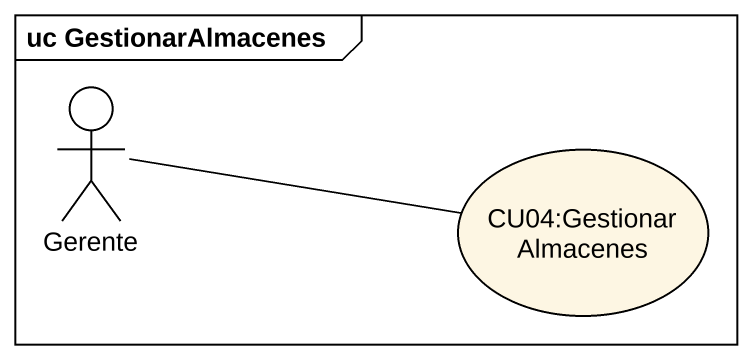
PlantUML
@startuml
mainframe uc GestionarAlmacenes
actor Gerente
usecase "CU04:Gestionar Almacenes" as CU04_Gestionar_Almacenes
Gerente -right- CU04_Gestionar_Almacenes
@enduml
